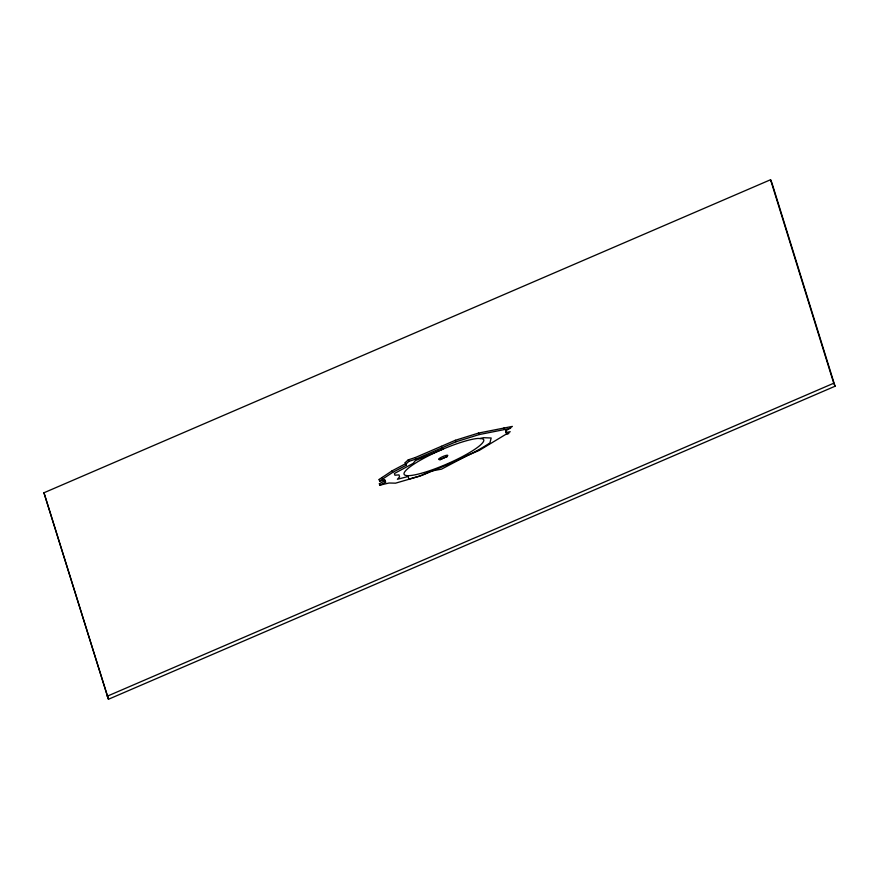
<?xml version="1.0" encoding="UTF-8"?>
<svg xmlns="http://www.w3.org/2000/svg" width="879" height="879" viewBox="0 0 879 879"><rect width="100%" height="100%" fill="white"/><g stroke="black" fill="none" stroke-linecap="round" stroke-linejoin="round"><path stroke-width="1.32" d="M405.582 463.716L392.001 470.891L379.168 479.44L379.827 480.945L392.66 472.397L406.241 465.222L405.23 462.596L408.252 459.871L415.306 457.541L455.333 440.291L478.506 433.072L512.358 426.403L505.656 430.963L506.776 433.984L508.82 433.6M406.241 465.222L405.889 464.101L408.9 461.376L415.965 459.047L455.992 441.796L479.165 434.578L510.611 428.348M506.117 432.468L510.205 431.71L479.264 450.389L467.002 455.674L441.533 469.144L431.314 471.056L419.052 476.33L395.561 483.164L389.045 483.01L379.849 485.175L379.387 483.692L384.936 480.703L384.683 479.857L379.717 481.187L379.168 479.44M385.332 481.373L385.595 482.208L380.036 485.197L379.387 483.692M43.95 492.767L770.553 179.734L771.861 182.755L835.05 386.233L108.447 699.266L43.95 492.767L108.447 699.266M107.139 696.245L833.742 383.222L770.553 179.734M442.983 449.125L415.459 460.574L413.141 463.387L394.396 473.528L394.924 475.209L398.978 474.869L399.593 476.836L397.407 479.275L408.23 476.473L408.757 479.209L421.832 475.396M423.074 474.924C445.697 465.156 469.232 456.487 489.9 442.961L491.174 437.984L483.549 437.698L480.099 438.544M833.742 383.222L835.05 386.233M505.656 430.963L506.776 433.984M503.942 427.941L504.59 429.446M478.506 433.072L479.165 434.578M455.333 440.291L455.992 441.796M441.357 446.312L442.016 447.818M415.306 457.541L415.965 459.047M408.252 459.871L408.9 461.376M405.23 462.596L405.889 464.101M392.001 470.891L392.66 472.397M384.683 479.857L385.595 482.208M382.134 477.462L382.794 478.967M439.961 459.981A5.01 0.879 -23.5 0 1 447.246 456.794M482.197 438.643L477.989 438.434A43.39 7.614 -23.5 0 0 410.691 466.342A43.39 7.614 -23.5 0 0 437.863 467.727A43.39 7.614 -23.5 0 0 482.197 438.643M440.72 459.201A5.01 0.879 -23.5 0 0 447.796 455.476A5.01 0.879 -23.5 0 0 441.071 457.399A5.01 0.879 -23.5 0 0 440.72 459.201"/></g></svg>
